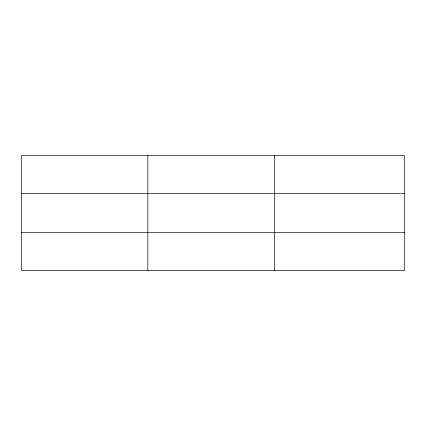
<?xml version="1.0" encoding="UTF-8"?>
<svg xmlns="http://www.w3.org/2000/svg" width="426" height="426" viewBox="0 0 426 426"><rect width="100%" height="100%" fill="white"/><g stroke="black" fill="none" stroke-linecap="round" stroke-linejoin="round"><path stroke-width="0.64" d="M147.822 155.623L147.822 270.377M274.344 155.623L274.344 270.377M404.7 193.495L404.7 155.623L21.3 155.623L21.3 270.377L404.7 270.377L404.7 193.495L21.3 193.495M21.3 232.505L404.7 232.505"/></g></svg>
